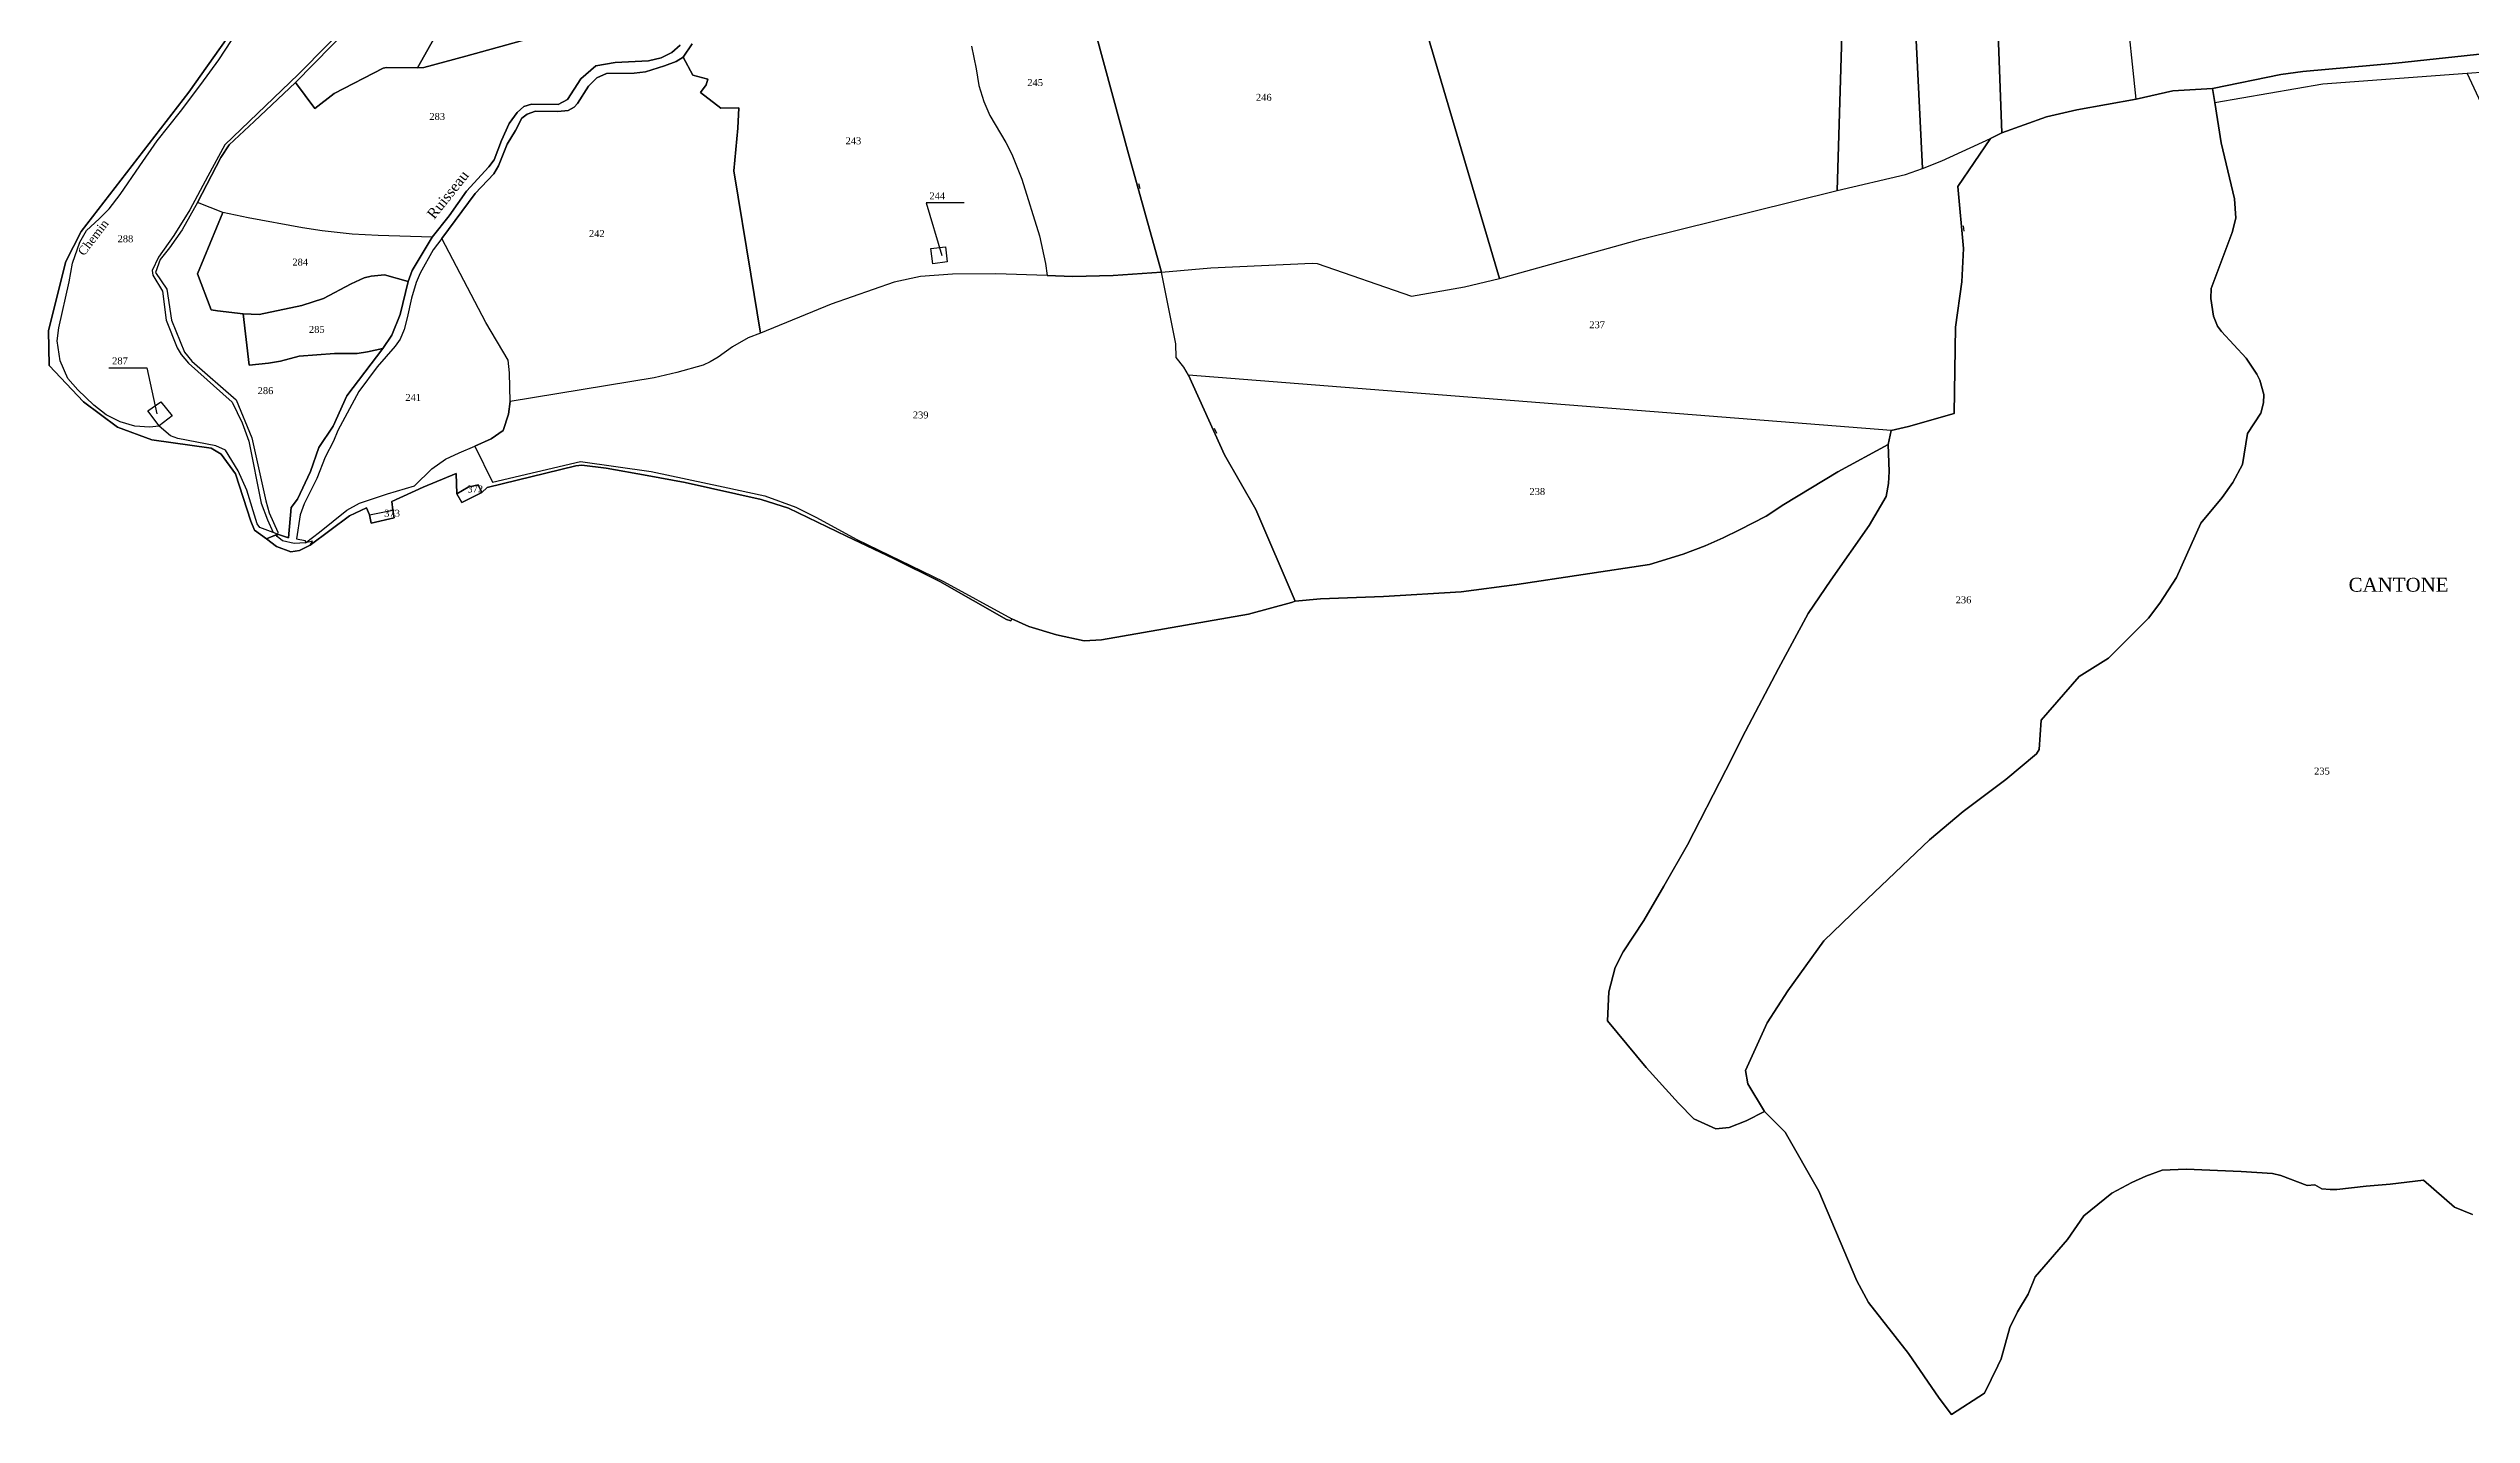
# Model space of a CAD drawing. Extents: x 1205702 to 1209329, y 6150197 to 6152796.
# Drawn here: x 1207570 to 1208270, y 6151186 to 6151581 of the extents above; entities that cross this region are included whole.
import ezdxf

# ---------------------------------------------------------------- set-up
doc = ezdxf.new("R2010")
doc.units = 0
doc.linetypes.add('CONTINU', pattern=[0])
doc.layers.get('0').update_dxf_attribs({"linetype": 'CONTINU'})
for name, color, linetype in [('1LIEUDIT', 7, 'CONTINU'), ('1PARCELLE', 7, 'CONTINU'), ('1SUBDSECT', 7, 'CONTINU'), ('1TRONFLUV', 7, 'CONTINU'), ('1TROUPARCELLE', 7, 'CONTINU'), ('1ZONCOMM', 7, 'CONTINU'), ('3BATIDUR', 7, 'CONTINU'), ('3CHEMIN', 7, 'CONTINU'), ('3FLECHEPAR', 7, 'CONTINU'), ('3LIEUDITTEX', 7, 'CONTINU'), ('3MURNONMI', 7, 'CONTINU'), ('3PARCELLETEX', 7, 'CONTINU'), ('3PONT', 7, 'CONTINU'), ('3TRONFLUVTEX', 7, 'CONTINU'), ('3ZONCOMMTEX', 7, 'CONTINU')]:
    doc.layers.add(name, color=color, linetype=linetype)
doc.styles.get("Standard").update_dxf_attribs({"font": 'Times New Roman'})

# ---------------------------------------------------------------- blocks, each defined once
blk = doc.blocks.new('MURNOMI')
blk.add_line((-0.75, 0.5), (0.75, 0.5))

msp = doc.modelspace()

# ---------------------------------------------------------------- linework, layer by layer
at = {"layer": '1LIEUDIT'}
for points in [[(1207752.74, 6151581.8), (1207750.35, 6151579.64), (1207747.24, 6151578.08), (1207743.56, 6151577.24), (1207733.99, 6151576.77), (1207728.36, 6151575.78), (1207724.01, 6151572.02), (1207720.23, 6151566.13), (1207717.48, 6151564.65), (1207709.78, 6151564.72), (1207707.6, 6151564.07), (1207705.63, 6151562.38), (1207703.37, 6151559.2), (1207701.13, 6151554.26), (1207699.05, 6151548.7), (1207697.48, 6151546.68), (1207690.97, 6151539.61), (1207685.98, 6151532.51), (1207681.09, 6151526.35), (1207675.33, 6151516.73), (1207674.14, 6151513.52), (1207671.84, 6151504.05), (1207669.42, 6151498.07), (1207666.88, 6151494.25), (1207656.43, 6151480.54), (1207652.47, 6151471.79), (1207648.35, 6151465.59), (1207646.01, 6151458.72), (1207642.21, 6151450.69), (1207640.41, 6151448.28), (1207639.65, 6151439.59), (1207636.47, 6151440.63), (1207636.47, 6151440.63), (1207633.28, 6151439.22), (1207629.82, 6151441.76), (1207628.69, 6151444.39), (1207624.29, 6151457.98), (1207620.13, 6151463.72), (1207617.29, 6151465.43), (1207600.15, 6151467.83), (1207590.2, 6151471.54), (1207580.37, 6151478.84), (1207570.51, 6151489.3), (1207570.29, 6151499.38), (1207575.34, 6151519.28), (1207579.76, 6151527.94), (1207610.82, 6151568.17), (1207625.37, 6151588.68)], [(1208274.21, 6151579.38), (1208248.15, 6151576.61), (1208221.34, 6151574.15), (1208214.97, 6151573.27), (1208195.24, 6151569.23), (1208183.81, 6151568.64), (1208173.2, 6151566.21), (1208156.05, 6151563.14), (1208147.26, 6151561.12), (1208134.36, 6151556.44), (1208131.18, 6151554.88), (1208121.66, 6151540.97), (1208123.38, 6151523.07), (1208122.82, 6151513.49), (1208121.07, 6151500.39), (1208120.6, 6151475.42), (1208107.46, 6151471.65), (1208102.46, 6151470.56), (1208101.6, 6151466.48), (1208087.04, 6151458.61), (1208071.45, 6151449.13), (1208066.33, 6151445.79), (1208058.66, 6151441.9), (1208053.89, 6151439.51), (1208048.74, 6151437.2), (1208042.33, 6151434.82), (1208032.61, 6151431.85), (1207994.34, 6151426.11), (1207978.28, 6151423.97), (1207955.84, 6151422.63), (1207937.68, 6151421.93), (1207930.29, 6151421.27), (1207929.27, 6151420.86), (1207916.88, 6151417.51), (1207874.41, 6151410.07), (1207869.35, 6151409.8), (1207861.42, 6151411.55), (1207853.41, 6151413.9), (1207848.46, 6151416.2), (1207848.18, 6151415.61), (1207846.92, 6151416), (1207827.67, 6151426.93), (1207814.32, 6151433.55), (1207800.75, 6151440.02), (1207783.96, 6151448.1), (1207776.14, 6151450.62), (1207754.16, 6151455.51), (1207743.16, 6151457.57), (1207731.37, 6151459.66), (1207724.35, 6151460.55), (1207722.62, 6151460.35), (1207696.95, 6151454.1), (1207695.48, 6151452.66), (1207689.7, 6151449.71), (1207688.25, 6151452.22), (1207688.02, 6151458.14), (1207678.49, 6151454.17), (1207669.48, 6151450), (1207669.74, 6151447.57), (1207670.11, 6151445.35), (1207663.45, 6151443.82), (1207662.99, 6151446.18), (1207662.16, 6151448.17), (1207657.24, 6151445.89), (1207645.82, 6151437.41), (1207642.8, 6151435.92), (1207640.28, 6151435.49), (1207636.19, 6151437.09), (1207633.28, 6151439.22), (1207636.47, 6151440.63), (1207636.47, 6151440.63), (1207639.65, 6151439.59), (1207640.41, 6151448.28), (1207642.21, 6151450.69), (1207646.01, 6151458.72), (1207648.35, 6151465.59), (1207652.47, 6151471.79), (1207656.43, 6151480.54), (1207666.88, 6151494.25), (1207669.42, 6151498.07), (1207671.84, 6151504.05), (1207674.14, 6151513.52), (1207675.33, 6151516.73), (1207681.09, 6151526.35), (1207685.98, 6151532.51), (1207690.97, 6151539.61), (1207697.48, 6151546.68), (1207699.05, 6151548.7), (1207701.13, 6151554.26), (1207703.37, 6151559.2), (1207705.63, 6151562.38), (1207707.6, 6151564.07), (1207709.78, 6151564.72), (1207717.48, 6151564.65), (1207720.23, 6151566.13), (1207724.01, 6151572.02), (1207728.36, 6151575.78), (1207733.99, 6151576.77), (1207743.56, 6151577.24), (1207747.24, 6151578.08), (1207750.35, 6151579.64), (1207752.74, 6151581.8)], [(1208270.33, 6151244.17), (1208265.11, 6151246.34), (1208256.14, 6151254.13), (1208246.56, 6151252.92), (1208239.63, 6151252.39), (1208231.19, 6151251.45), (1208229.22, 6151251.42), (1208226.81, 6151251.57), (1208224.81, 6151252.72), (1208222.6, 6151252.54), (1208214.93, 6151255.49), (1208212.6, 6151255.99), (1208203.57, 6151256.65), (1208187.66, 6151257.3), (1208180.7, 6151256.95), (1208176, 6151255.24), (1208171.93, 6151253.44), (1208166.19, 6151250.3), (1208158.11, 6151243.81), (1208153.37, 6151236.96), (1208144.01, 6151226.2), (1208142.04, 6151221.17), (1208138.96, 6151216.06), (1208136.67, 6151211.6), (1208134.19, 6151202.52), (1208133.26, 6151200.51), (1208129.44, 6151192.65), (1208119.9, 6151186.44), (1208116.33, 6151191.21), (1208107.43, 6151204.03), (1208095.89, 6151218.79), (1208092.57, 6151225.01), (1208081.57, 6151250.92), (1208071.84, 6151267.92), (1208065.91, 6151273.92), (1208060.57, 6151271.26), (1208055.68, 6151269.34), (1208051.8, 6151268.95), (1208045.48, 6151271.77), (1208040.99, 6151276.32), (1208031.65, 6151286.58), (1208020.56, 6151300.09), (1208020.94, 6151308.49), (1208022.73, 6151315.53), (1208025.02, 6151320), (1208031.02, 6151329.06), (1208036.8, 6151339.01), (1208043.59, 6151350.96), (1208054.73, 6151372.46), (1208060.41, 6151383.73), (1208069.89, 6151401.79), (1208078.45, 6151417.72), (1208085.02, 6151427.36), (1208096.12, 6151443.12), (1208100.96, 6151451.5), (1208101.71, 6151455.26), (1208101.91, 6151458.71), (1208101.6, 6151466.48), (1208102.46, 6151470.56), (1208107.46, 6151471.65), (1208120.6, 6151475.42), (1208121.07, 6151500.39), (1208122.82, 6151513.49), (1208123.38, 6151523.07), (1208121.66, 6151540.97), (1208131.18, 6151554.88), (1208134.36, 6151556.44), (1208147.26, 6151561.12), (1208156.05, 6151563.14), (1208173.2, 6151566.21), (1208183.81, 6151568.64), (1208195.24, 6151569.23), (1208214.97, 6151573.27), (1208221.34, 6151574.15), (1208248.15, 6151576.61), (1208274.21, 6151579.38)]]:
    msp.add_lwpolyline(points, dxfattribs=at)
at = {"layer": '1PARCELLE'}
for points in [[(1208224.42, 6151762.2), (1208253.78, 6151689.28), (1208297.3, 6151582.27), (1208296.59, 6151582.08), (1208274.21, 6151579.38), (1208248.15, 6151576.61), (1208221.34, 6151574.15), (1208214.97, 6151573.27), (1208195.24, 6151569.23), (1208183.81, 6151568.64), (1208173.2, 6151566.21), (1208170.26, 6151594.63), (1208167.54, 6151616.92), (1208166.18, 6151632.35), (1208163.16, 6151653.46), (1208161.68, 6151667.45), (1208161.25, 6151707.02), (1208160.18, 6151724.87), (1208189.43, 6151740.47), (1208209.42, 6151752.7), (1208224.42, 6151762.2)], [(1208111.48, 6151546.14), (1208117.1, 6151548.42), (1208131.18, 6151554.88), (1208134.36, 6151556.44), (1208128.21, 6151722.75), (1208117.37, 6151715.16), (1208110.2, 6151710.18), (1208103.56, 6151706.26), (1208111.48, 6151546.14)], [(1208128.21, 6151722.75), (1208134.36, 6151556.44), (1208147.26, 6151561.12), (1208156.05, 6151563.14), (1208173.2, 6151566.21), (1208170.26, 6151594.63), (1208167.54, 6151616.92), (1208166.18, 6151632.35), (1208163.16, 6151653.46), (1208161.68, 6151667.45), (1208161.25, 6151707.02), (1208160.18, 6151724.87), (1208148.04, 6151723.79), (1208128.21, 6151722.75)], [(1208086.81, 6151539.78), (1208106.57, 6151544.47), (1208111.48, 6151546.14), (1208103.56, 6151706.26), (1208098.52, 6151703.26), (1208091.69, 6151699.72), (1208086.81, 6151539.78)], [(1207989.31, 6151514.37), (1208030.17, 6151525.73), (1208074.03, 6151536.68), (1208086.81, 6151539.78), (1208091.69, 6151699.72), (1208085.29, 6151696.6), (1208066.27, 6151688.42), (1208050.45, 6151681.81), (1208026.47, 6151674.6), (1208008.53, 6151669.44), (1208002.55, 6151667.57), (1207994.65, 6151664.47), (1207986.55, 6151661.46), (1207975.45, 6151657.82), (1207962.42, 6151653.39), (1207949.9, 6151647.96), (1207989.31, 6151514.37)], [(1207694.18, 6151607.42), (1207706.88, 6151611.05), (1207710.17, 6151616.43), (1207715.13, 6151630.39), (1207742.69, 6151621.84), (1207741.98, 6151621), (1207735.91, 6151616.58), (1207738.31, 6151602.24), (1207732.29, 6151597.09), (1207719.04, 6151586.37), (1207690.82, 6151578.56), (1207678.72, 6151575.29), (1207676.87, 6151575.22), (1207691.41, 6151601.17), (1207694.18, 6151607.42)], [(1207668.53, 6151606.9), (1207673.06, 6151605.81), (1207679.84, 6151605.59), (1207684.85, 6151606.07), (1207694.18, 6151607.42), (1207691.41, 6151601.17), (1207676.87, 6151575.22), (1207667.94, 6151575.31), (1207666.95, 6151575.13), (1207652.77, 6151567.78), (1207647.24, 6151563.52), (1207641.66, 6151570.98), (1207652.08, 6151581.68), (1207660.43, 6151590.27), (1207662.92, 6151593.11), (1207666.66, 6151600.74), (1207668.53, 6151606.9)], [(1207703.67, 6151478.9), (1207703.39, 6151487.22), (1207703.03, 6151490.88), (1207696.64, 6151501.72), (1207683.85, 6151525.92), (1207693.52, 6151538.99), (1207698.95, 6151544.62), (1207700.25, 6151546.92), (1207702.75, 6151553.18), (1207705.12, 6151557.12), (1207707.01, 6151560.73), (1207708.55, 6151561.87), (1207710.92, 6151562.73), (1207717.36, 6151562.62), (1207720.34, 6151562.88), (1207722.14, 6151563.84), (1207723.11, 6151564.93), (1207726.23, 6151569.91), (1207728.7, 6151572.36), (1207731.46, 6151573.59), (1207739.46, 6151573.65), (1207742.69, 6151574.04), (1207748.16, 6151575.78), (1207751.61, 6151577.05), (1207753.57, 6151578.3), (1207756.39, 6151573.1), (1207760.68, 6151571.99), (1207760.23, 6151570.29), (1207758.59, 6151568.15), (1207764.5, 6151563.6), (1207769.7, 6151563.73), (1207769.42, 6151557.83), (1207768.23, 6151545.5), (1207773.09, 6151515.68), (1207775.89, 6151498.67), (1207772.32, 6151497.26), (1207767.86, 6151494.66), (1207763.68, 6151491.7), (1207761.36, 6151490.31), (1207759.32, 6151489.41), (1207751.72, 6151487.23), (1207745.17, 6151485.77), (1207703.67, 6151478.9)], [(1208311.56, 6151564.59), (1208318.88, 6151552), (1208307.19, 6151545.7), (1208298.75, 6151542.59), (1208293.72, 6151536.4), (1208291.41, 6151533.15), (1208289.78, 6151529.07), (1208288.3, 6151522.76), (1208280.73, 6151524.28), (1208284.42, 6151540.3), (1208268.82, 6151573.72), (1208284.71, 6151574.85), (1208292.86, 6151573.2), (1208298.59, 6151570.67), (1208311.56, 6151564.59)], [(1208101.6, 6151466.48), (1208101.91, 6151458.71), (1208101.71, 6151455.26), (1208100.96, 6151451.5), (1208096.12, 6151443.12), (1208085.02, 6151427.36), (1208078.45, 6151417.72), (1208069.89, 6151401.79), (1208060.41, 6151383.73), (1208054.73, 6151372.46), (1208043.59, 6151350.96), (1208036.8, 6151339.01), (1208031.02, 6151329.06), (1208025.02, 6151320), (1208022.73, 6151315.53), (1208020.94, 6151308.49), (1208020.56, 6151300.09), (1208031.65, 6151286.58), (1208040.99, 6151276.32), (1208045.48, 6151271.77), (1208051.8, 6151268.95), (1208055.68, 6151269.34), (1208060.57, 6151271.26), (1208065.91, 6151273.92), (1208061.07, 6151281.88), (1208060.38, 6151285.8), (1208066.68, 6151299.48), (1208072.64, 6151308.75), (1208082.97, 6151323.15), (1208093.6, 6151333.43), (1208113.5, 6151352.31), (1208123.27, 6151360.57), (1208135.56, 6151369.82), (1208144.38, 6151377.2), (1208145.22, 6151378.46), (1208145.8, 6151386.93), (1208156.72, 6151399.54), (1208165.21, 6151404.82), (1208176.74, 6151416.37), (1208180.07, 6151420.73), (1208184.82, 6151428.14), (1208191.88, 6151443.77), (1208198.03, 6151451.22), (1208201.07, 6151455.48), (1208203.87, 6151460.7), (1208205.34, 6151469.63), (1208209.22, 6151475.56), (1208209.93, 6151478.49), (1208210.02, 6151480.88), (1208208.91, 6151485.02), (1208208.03, 6151486.82), (1208204.99, 6151491.44), (1208197.88, 6151499.09), (1208196.73, 6151500.66), (1208195.58, 6151503.58), (1208194.72, 6151508.62), (1208194.9, 6151511.5), (1208200.95, 6151527.72), (1208202, 6151531.79), (1208201.55, 6151537.45), (1208197.76, 6151553.58), (1208195.88, 6151565.27), (1208195.24, 6151569.23), (1208183.81, 6151568.64), (1208173.2, 6151566.21), (1208156.05, 6151563.14), (1208147.26, 6151561.12), (1208134.36, 6151556.44), (1208131.18, 6151554.88), (1208121.66, 6151540.97), (1208123.38, 6151523.07), (1208122.82, 6151513.49), (1208121.07, 6151500.39), (1208120.6, 6151475.42), (1208107.46, 6151471.65), (1208102.46, 6151470.56), (1208101.6, 6151466.48)], [(1207891.68, 6151516.22), (1207905.96, 6151517.47), (1207935.19, 6151518.87), (1207936.66, 6151518.79), (1207963.97, 6151509.31), (1207979.23, 6151512.05), (1207989.31, 6151514.37), (1208030.17, 6151525.73), (1208074.03, 6151536.68), (1208086.81, 6151539.78), (1208106.57, 6151544.47), (1208111.48, 6151546.14), (1208117.1, 6151548.42), (1208131.18, 6151554.88), (1208121.66, 6151540.97), (1208123.38, 6151523.07), (1208122.82, 6151513.49), (1208121.07, 6151500.39), (1208120.6, 6151475.42), (1208107.46, 6151471.65), (1208102.46, 6151470.56), (1207899.52, 6151486.49), (1207898.22, 6151488.78), (1207895.93, 6151491.57), (1207895.89, 6151495.51), (1207891.68, 6151516.22)], [(1207620.68, 6151533.46), (1207613.3, 6151536.32), (1207608.9, 6151528.43), (1207605.24, 6151523.26), (1207602.57, 6151519.89), (1207601.23, 6151516.18), (1207604.45, 6151511.36), (1207605.84, 6151502.38), (1207609.62, 6151493.12), (1207611.65, 6151490.56), (1207624.48, 6151479.42), (1207628.99, 6151468.46), (1207633.04, 6151450.23), (1207634.04, 6151446.79), (1207636.54, 6151441.19), (1207636.47, 6151440.63), (1207639.65, 6151439.59), (1207640.41, 6151448.28), (1207642.21, 6151450.69), (1207646.01, 6151458.72), (1207648.35, 6151465.59), (1207652.47, 6151471.79), (1207656.43, 6151480.54), (1207666.88, 6151494.25), (1207662.4, 6151493.22), (1207659.42, 6151492.72), (1207652.85, 6151492.73), (1207642.69, 6151492.03), (1207637.26, 6151490.57), (1207633.8, 6151489.94), (1207628.21, 6151489.42), (1207626.54, 6151504.2), (1207619.12, 6151505.04), (1207617.27, 6151505.36), (1207613.3, 6151515.78), (1207620.68, 6151533.46)], [(1207681.09, 6151526.35), (1207665.55, 6151526.84), (1207658.02, 6151527.25), (1207649.31, 6151528.2), (1207643.67, 6151529), (1207627.93, 6151531.92), (1207620.68, 6151533.46), (1207613.3, 6151515.78), (1207617.27, 6151505.36), (1207619.12, 6151505.04), (1207626.54, 6151504.2), (1207631.16, 6151504.03), (1207643.42, 6151506.65), (1207649.73, 6151508.67), (1207657.74, 6151512.87), (1207661.51, 6151514.62), (1207663.48, 6151515.1), (1207667.31, 6151515.46), (1207674.14, 6151513.52), (1207675.33, 6151516.73), (1207681.09, 6151526.35)], [(1207693.44, 6151466.02), (1207698.17, 6151468.09), (1207701.6, 6151470.51), (1207703.1, 6151475.29), (1207703.67, 6151478.9), (1207703.39, 6151487.22), (1207703.03, 6151490.88), (1207696.64, 6151501.72), (1207683.85, 6151525.92), (1207681.39, 6151522.69), (1207677.61, 6151515.96), (1207676.45, 6151513.27), (1207675.14, 6151508.75), (1207673.92, 6151503.08), (1207673.06, 6151499.7), (1207671.83, 6151496.89), (1207670.38, 6151494.89), (1207665.19, 6151488.93), (1207659.95, 6151481.79), (1207653.9, 6151470.54), (1207652.56, 6151467.5), (1207650.2, 6151462.85), (1207647.75, 6151456.66), (1207644.15, 6151449.32), (1207642.94, 6151446.2), (1207641.89, 6151439.25), (1207644.44, 6151438.81), (1207644.52, 6151438.08), (1207648.55, 6151441.15), (1207656.46, 6151447.56), (1207660.13, 6151449.56), (1207668.22, 6151452.27), (1207676.04, 6151454.53), (1207680.97, 6151459.48), (1207684.99, 6151462.25), (1207688.93, 6151464.12), (1207693.44, 6151466.02)], [(1207829.82, 6151519.2), (1207825.72, 6151518.69), (1207825.15, 6151523.12), (1207829.33, 6151523.59), (1207829.82, 6151519.2)], [(1207626.54, 6151504.2), (1207628.21, 6151489.42), (1207633.8, 6151489.94), (1207637.26, 6151490.57), (1207642.69, 6151492.03), (1207652.85, 6151492.73), (1207659.42, 6151492.72), (1207662.4, 6151493.22), (1207666.88, 6151494.25), (1207669.42, 6151498.07), (1207671.84, 6151504.05), (1207674.14, 6151513.52), (1207667.31, 6151515.46), (1207663.48, 6151515.1), (1207661.51, 6151514.62), (1207657.74, 6151512.87), (1207649.73, 6151508.67), (1207643.42, 6151506.65), (1207631.16, 6151504.03), (1207626.54, 6151504.2)], [(1207848.46, 6151416.2), (1207853.41, 6151413.9), (1207861.42, 6151411.55), (1207869.35, 6151409.8), (1207874.41, 6151410.07), (1207916.88, 6151417.51), (1207929.27, 6151420.86), (1207930.29, 6151421.27), (1207918.95, 6151447.77), (1207909.88, 6151463.51), (1207899.52, 6151486.49), (1207898.22, 6151488.78), (1207895.93, 6151491.57), (1207895.89, 6151495.51), (1207891.68, 6151516.22), (1207877.74, 6151515.29), (1207866.07, 6151514.98), (1207858.7, 6151515.3), (1207843.84, 6151515.76), (1207831.4, 6151515.67), (1207822.1, 6151514.96), (1207814.49, 6151513.39), (1207796.37, 6151506.98), (1207775.89, 6151498.67), (1207772.32, 6151497.26), (1207767.86, 6151494.66), (1207763.68, 6151491.7), (1207761.36, 6151490.31), (1207759.32, 6151489.41), (1207751.72, 6151487.23), (1207745.17, 6151485.77), (1207703.67, 6151478.9), (1207703.1, 6151475.29), (1207701.6, 6151470.51), (1207698.17, 6151468.09), (1207693.44, 6151466.02), (1207698.51, 6151455.6), (1207723.91, 6151461.54), (1207744.31, 6151458.71), (1207765.12, 6151454.28), (1207777.16, 6151451.68), (1207786.08, 6151448.43), (1207791.89, 6151445.47), (1207803.72, 6151439.05), (1207828.8, 6151426.95), (1207848.46, 6151416.2)], [(1207930.29, 6151421.27), (1207937.68, 6151421.93), (1207955.84, 6151422.63), (1207978.28, 6151423.97), (1207994.34, 6151426.11), (1208032.61, 6151431.85), (1208042.33, 6151434.82), (1208048.74, 6151437.2), (1208053.89, 6151439.51), (1208058.66, 6151441.9), (1208066.33, 6151445.79), (1208071.45, 6151449.13), (1208087.04, 6151458.61), (1208101.6, 6151466.48), (1208102.46, 6151470.56), (1207899.52, 6151486.49), (1207909.88, 6151463.51), (1207918.95, 6151447.77), (1207930.29, 6151421.27)], [(1207606, 6151474.73), (1207602.26, 6151471.86), (1207599, 6151476.24), (1207602.77, 6151478.83), (1207606, 6151474.73)], [(1207688.25, 6151452.22), (1207689.7, 6151449.71), (1207695.48, 6151452.66), (1207694.38, 6151454.89), (1207691.47, 6151454.19), (1207688.25, 6151452.22)], [(1207670.11, 6151445.35), (1207663.45, 6151443.82), (1207662.99, 6151446.18), (1207669.74, 6151447.57), (1207670.11, 6151445.35)]]:
    msp.add_lwpolyline(points, close=True, dxfattribs=at)
for points in [[(1207870.44, 6151593.59), (1207882.22, 6151550.39), (1207891.68, 6151516.22), (1207891.68, 6151516.22), (1207905.96, 6151517.47), (1207935.19, 6151518.87), (1207936.66, 6151518.79), (1207963.97, 6151509.31), (1207979.23, 6151512.05), (1207989.31, 6151514.37), (1207949.9, 6151647.96)], [(1207836.83, 6151581.5), (1207838.16, 6151574.97), (1207839, 6151570.18), (1207840.46, 6151565.47), (1207842.18, 6151561.45), (1207846.78, 6151553.72), (1207848.53, 6151550.31), (1207851.35, 6151543.13), (1207856.48, 6151526.76), (1207858.21, 6151518.7), (1207858.7, 6151515.3), (1207866.07, 6151514.98), (1207877.74, 6151515.29), (1207891.68, 6151516.22), (1207891.68, 6151516.22), (1207882.22, 6151550.39), (1207870.44, 6151593.59)], [(1207652.08, 6151581.68), (1207641.66, 6151570.98), (1207629.69, 6151559.79), (1207622.5, 6151552.99), (1207620.08, 6151549.31), (1207613.3, 6151536.32), (1207608.9, 6151528.43), (1207605.24, 6151523.26), (1207602.57, 6151519.89), (1207601.23, 6151516.18), (1207604.45, 6151511.36), (1207605.84, 6151502.38), (1207609.62, 6151493.12), (1207611.65, 6151490.56), (1207624.48, 6151479.42), (1207628.99, 6151468.46), (1207633.04, 6151450.23), (1207634.04, 6151446.79), (1207636.54, 6151441.19), (1207636.47, 6151440.63), (1207635.23, 6151441.1), (1207635.23, 6151441.1), (1207631.32, 6151442.49), (1207630.56, 6151443.58), (1207627.59, 6151453.28), (1207625.09, 6151458.92), (1207621.45, 6151464.85), (1207618.63, 6151466.12), (1207607.62, 6151468.21), (1207605.54, 6151469.02), (1207602.25, 6151471.76), (1207599.43, 6151471.47), (1207595.21, 6151471.74), (1207591.03, 6151473.08), (1207586.93, 6151475.03), (1207583.39, 6151477.82), (1207578.75, 6151482.27), (1207575.88, 6151485.54), (1207573.65, 6151490.68), (1207572.83, 6151496.4), (1207573.32, 6151500.18), (1207576.25, 6151513.47), (1207577.2, 6151518.8), (1207579.34, 6151524.88), (1207581.29, 6151528.29), (1207584.97, 6151531.6), (1207587.78, 6151534.57), (1207591, 6151538.68), (1207596.69, 6151546.98), (1207601.71, 6151554.13), (1207608.38, 6151562.64), (1207614.32, 6151570.42), (1207619.51, 6151577.52), (1207623.13, 6151583.16)], [(1207752.74, 6151581.8), (1207750.35, 6151579.64), (1207747.24, 6151578.08), (1207743.56, 6151577.24), (1207733.99, 6151576.77), (1207728.36, 6151575.78), (1207724.01, 6151572.02), (1207720.23, 6151566.13), (1207717.48, 6151564.65), (1207709.78, 6151564.72), (1207707.6, 6151564.07), (1207705.63, 6151562.38), (1207703.37, 6151559.2), (1207701.13, 6151554.26), (1207699.05, 6151548.7), (1207697.48, 6151546.68), (1207690.97, 6151539.61), (1207685.98, 6151532.51), (1207681.09, 6151526.35), (1207665.55, 6151526.84), (1207658.02, 6151527.25), (1207649.31, 6151528.2), (1207643.67, 6151529), (1207627.93, 6151531.92), (1207620.68, 6151533.46), (1207613.3, 6151536.32), (1207620.08, 6151549.31), (1207622.5, 6151552.99), (1207629.69, 6151559.79), (1207641.66, 6151570.98), (1207647.24, 6151563.52), (1207652.77, 6151567.78), (1207666.95, 6151575.13), (1207667.94, 6151575.31), (1207676.87, 6151575.22), (1207676.87, 6151575.22), (1207678.72, 6151575.29), (1207690.82, 6151578.56), (1207719.04, 6151586.37)], [(1207836.83, 6151581.5), (1207838.16, 6151574.97), (1207839, 6151570.18), (1207840.46, 6151565.47), (1207842.18, 6151561.45), (1207846.78, 6151553.72), (1207848.53, 6151550.31), (1207851.35, 6151543.13), (1207856.48, 6151526.76), (1207858.21, 6151518.7), (1207858.7, 6151515.3), (1207843.84, 6151515.76), (1207831.4, 6151515.67), (1207822.1, 6151514.96), (1207814.49, 6151513.39), (1207796.37, 6151506.98), (1207775.89, 6151498.67), (1207773.09, 6151515.68), (1207773.09, 6151515.68), (1207768.23, 6151545.5), (1207769.42, 6151557.83), (1207769.7, 6151563.73), (1207764.5, 6151563.6), (1207758.59, 6151568.15), (1207760.23, 6151570.29), (1207760.68, 6151571.99), (1207756.39, 6151573.1), (1207753.57, 6151578.3), (1207756.2, 6151582.13)], [(1208274.21, 6151579.38), (1208248.15, 6151576.61), (1208221.34, 6151574.15), (1208214.97, 6151573.27), (1208195.24, 6151569.23), (1208195.88, 6151565.27), (1208197.76, 6151553.58), (1208201.55, 6151537.45), (1208202, 6151531.79), (1208200.95, 6151527.72), (1208194.9, 6151511.5), (1208194.72, 6151508.62), (1208195.58, 6151503.58), (1208196.73, 6151500.66), (1208197.88, 6151499.09), (1208204.99, 6151491.44), (1208208.03, 6151486.82), (1208208.91, 6151485.02), (1208210.02, 6151480.88), (1208209.93, 6151478.49), (1208209.22, 6151475.56), (1208205.34, 6151469.63), (1208203.87, 6151460.7), (1208201.07, 6151455.48), (1208198.03, 6151451.22), (1208191.88, 6151443.77), (1208184.82, 6151428.14), (1208180.07, 6151420.73), (1208176.74, 6151416.37), (1208165.21, 6151404.82), (1208156.72, 6151399.54), (1208145.8, 6151386.93), (1208145.22, 6151378.46), (1208144.38, 6151377.2), (1208135.56, 6151369.82), (1208123.27, 6151360.57), (1208113.5, 6151352.31), (1208093.6, 6151333.43), (1208082.97, 6151323.15), (1208072.64, 6151308.75), (1208066.68, 6151299.48), (1208060.38, 6151285.8), (1208061.07, 6151281.88), (1208065.91, 6151273.92), (1208065.91, 6151273.92), (1208071.84, 6151267.92), (1208081.57, 6151250.92), (1208092.57, 6151225.01), (1208095.89, 6151218.79), (1208107.43, 6151204.03), (1208116.33, 6151191.21), (1208119.9, 6151186.44), (1208129.44, 6151192.65), (1208133.26, 6151200.51), (1208134.19, 6151202.52), (1208136.67, 6151211.6), (1208138.96, 6151216.06), (1208142.04, 6151221.17), (1208144.01, 6151226.2), (1208153.37, 6151236.96), (1208158.11, 6151243.81), (1208166.19, 6151250.3), (1208171.93, 6151253.44), (1208176, 6151255.24), (1208180.7, 6151256.95), (1208187.66, 6151257.3), (1208203.57, 6151256.65), (1208212.6, 6151255.99), (1208214.93, 6151255.49), (1208222.6, 6151252.54), (1208224.81, 6151252.72), (1208226.81, 6151251.57), (1208229.22, 6151251.42), (1208231.19, 6151251.45), (1208239.63, 6151252.39), (1208246.56, 6151252.92), (1208256.14, 6151254.13), (1208265.11, 6151246.34), (1208270.33, 6151244.17)], [(1208284.42, 6151540.3), (1208268.82, 6151573.72), (1208284.71, 6151574.85)]]:
    msp.add_lwpolyline(points, dxfattribs=at)
at = {"layer": '1SUBDSECT'}
msp.add_lwpolyline([(1207625.37, 6151588.68), (1207610.82, 6151568.17), (1207579.76, 6151527.94), (1207575.34, 6151519.28), (1207570.29, 6151499.38), (1207570.51, 6151489.3), (1207580.37, 6151478.84), (1207590.2, 6151471.54), (1207600.15, 6151467.83), (1207617.29, 6151465.43), (1207620.13, 6151463.72), (1207624.29, 6151457.98), (1207628.69, 6151444.39), (1207629.82, 6151441.76), (1207633.28, 6151439.22), (1207636.19, 6151437.09), (1207640.28, 6151435.49), (1207642.8, 6151435.92), (1207645.82, 6151437.41), (1207657.24, 6151445.89), (1207662.16, 6151448.17), (1207662.99, 6151446.18), (1207663.45, 6151443.82), (1207670.11, 6151445.35), (1207669.74, 6151447.57), (1207669.48, 6151450), (1207678.49, 6151454.17), (1207688.02, 6151458.14), (1207688.25, 6151452.22), (1207689.7, 6151449.71), (1207695.48, 6151452.66), (1207696.95, 6151454.1), (1207722.62, 6151460.35), (1207724.35, 6151460.55), (1207731.37, 6151459.66), (1207743.16, 6151457.57), (1207754.16, 6151455.51), (1207776.14, 6151450.62), (1207783.96, 6151448.1), (1207800.75, 6151440.02), (1207814.32, 6151433.55), (1207827.67, 6151426.93), (1207846.92, 6151416), (1207848.18, 6151415.61), (1207848.46, 6151416.2), (1207853.41, 6151413.9), (1207861.42, 6151411.55), (1207869.35, 6151409.8), (1207874.41, 6151410.07), (1207916.88, 6151417.51), (1207929.27, 6151420.86), (1207930.29, 6151421.27), (1207937.68, 6151421.93), (1207955.84, 6151422.63), (1207978.28, 6151423.97), (1207994.34, 6151426.11), (1208032.61, 6151431.85), (1208042.33, 6151434.82), (1208048.74, 6151437.2), (1208053.89, 6151439.51), (1208058.66, 6151441.9), (1208066.33, 6151445.79), (1208071.45, 6151449.13), (1208087.04, 6151458.61), (1208101.6, 6151466.48), (1208101.91, 6151458.71), (1208101.71, 6151455.26), (1208100.96, 6151451.5), (1208096.12, 6151443.12), (1208085.02, 6151427.36), (1208078.45, 6151417.72), (1208069.89, 6151401.79), (1208060.41, 6151383.73), (1208054.73, 6151372.46), (1208043.59, 6151350.96), (1208036.8, 6151339.01), (1208031.02, 6151329.06), (1208025.02, 6151320), (1208022.73, 6151315.53), (1208020.94, 6151308.49), (1208020.56, 6151300.09), (1208031.65, 6151286.58), (1208040.99, 6151276.32), (1208045.48, 6151271.77), (1208051.8, 6151268.95), (1208055.68, 6151269.34), (1208060.57, 6151271.26), (1208065.91, 6151273.92), (1208071.84, 6151267.92), (1208081.57, 6151250.92), (1208092.57, 6151225.01), (1208095.89, 6151218.79), (1208107.43, 6151204.03), (1208116.33, 6151191.21), (1208119.9, 6151186.44), (1208129.44, 6151192.65), (1208133.26, 6151200.51), (1208134.19, 6151202.52), (1208136.67, 6151211.6), (1208138.96, 6151216.06), (1208142.04, 6151221.17), (1208144.01, 6151226.2), (1208153.37, 6151236.96), (1208158.11, 6151243.81), (1208166.19, 6151250.3), (1208171.93, 6151253.44), (1208176, 6151255.24), (1208180.7, 6151256.95), (1208187.66, 6151257.3), (1208203.57, 6151256.65), (1208212.6, 6151255.99), (1208214.93, 6151255.49), (1208222.6, 6151252.54), (1208224.81, 6151252.72), (1208226.81, 6151251.57), (1208229.22, 6151251.42), (1208231.19, 6151251.45), (1208239.63, 6151252.39), (1208246.56, 6151252.92), (1208256.14, 6151254.13), (1208265.11, 6151246.34), (1208270.33, 6151244.17)], dxfattribs=at)
at = {"layer": '1TRONFLUV'}
msp.add_lwpolyline([(1207756.2, 6151582.13), (1207753.57, 6151578.3), (1207751.61, 6151577.05), (1207748.16, 6151575.78), (1207742.69, 6151574.04), (1207739.46, 6151573.65), (1207731.46, 6151573.59), (1207728.7, 6151572.36), (1207726.23, 6151569.91), (1207723.11, 6151564.93), (1207722.14, 6151563.84), (1207720.34, 6151562.88), (1207717.36, 6151562.62), (1207710.92, 6151562.73), (1207708.55, 6151561.87), (1207707.01, 6151560.73), (1207705.12, 6151557.12), (1207702.75, 6151553.18), (1207700.25, 6151546.92), (1207698.95, 6151544.62), (1207693.52, 6151538.99), (1207683.85, 6151525.92), (1207681.39, 6151522.69), (1207677.61, 6151515.96), (1207676.45, 6151513.27), (1207675.14, 6151508.75), (1207673.92, 6151503.08), (1207673.06, 6151499.7), (1207671.83, 6151496.89), (1207670.38, 6151494.89), (1207665.19, 6151488.93), (1207659.95, 6151481.79), (1207653.9, 6151470.54), (1207652.56, 6151467.5), (1207650.2, 6151462.85), (1207647.75, 6151456.66), (1207644.15, 6151449.32), (1207642.94, 6151446.2), (1207641.89, 6151439.25), (1207644.44, 6151438.81), (1207644.52, 6151438.08), (1207641.21, 6151437.94), (1207637.85, 6151438.7), (1207636.36, 6151439.95), (1207636.47, 6151440.63), (1207639.65, 6151439.59), (1207640.41, 6151448.28), (1207642.21, 6151450.69), (1207646.01, 6151458.72), (1207648.35, 6151465.59), (1207652.47, 6151471.79), (1207656.43, 6151480.54), (1207666.88, 6151494.25), (1207669.42, 6151498.07), (1207671.84, 6151504.05), (1207674.14, 6151513.52), (1207675.33, 6151516.73), (1207681.09, 6151526.35), (1207685.98, 6151532.51), (1207690.97, 6151539.61), (1207697.48, 6151546.68), (1207699.05, 6151548.7), (1207701.13, 6151554.26), (1207703.37, 6151559.2), (1207705.63, 6151562.38), (1207707.6, 6151564.07), (1207709.78, 6151564.72), (1207717.48, 6151564.65), (1207720.23, 6151566.13), (1207724.01, 6151572.02), (1207728.36, 6151575.78), (1207733.99, 6151576.77), (1207743.56, 6151577.24), (1207747.24, 6151578.08), (1207750.35, 6151579.64), (1207752.74, 6151581.8)], dxfattribs=at)
at = {"layer": '1TROUPARCELLE'}
for points in [[(1207825.15, 6151523.12), (1207829.33, 6151523.59), (1207829.82, 6151519.2), (1207825.72, 6151518.69), (1207825.15, 6151523.12)], [(1207599, 6151476.24), (1207602.77, 6151478.83), (1207606, 6151474.73), (1207602.26, 6151471.86), (1207599, 6151476.24)]]:
    msp.add_lwpolyline(points, close=True, dxfattribs=at)
at = {"layer": '1ZONCOMM'}
msp.add_lwpolyline([(1207662.16, 6151448.17), (1207657.24, 6151445.89), (1207645.82, 6151437.41), (1207642.8, 6151435.92), (1207640.28, 6151435.49), (1207636.19, 6151437.09), (1207633.28, 6151439.22), (1207629.82, 6151441.76), (1207628.69, 6151444.39), (1207624.29, 6151457.98), (1207620.13, 6151463.72), (1207617.29, 6151465.43), (1207600.15, 6151467.83), (1207590.2, 6151471.54), (1207580.37, 6151478.84), (1207570.51, 6151489.3), (1207570.29, 6151499.38), (1207575.34, 6151519.28), (1207579.76, 6151527.94), (1207610.82, 6151568.17), (1207625.37, 6151588.68)], dxfattribs=at)
msp.add_lwpolyline([(1207662.16, 6151448.17), (1207657.24, 6151445.89), (1207645.82, 6151437.41), (1207642.8, 6151435.92), (1207640.28, 6151435.49), (1207636.19, 6151437.09), (1207633.28, 6151439.22), (1207629.82, 6151441.76), (1207628.69, 6151444.39), (1207624.29, 6151457.98), (1207620.13, 6151463.72), (1207617.29, 6151465.43), (1207600.15, 6151467.83), (1207590.2, 6151471.54), (1207580.37, 6151478.84), (1207570.51, 6151489.3), (1207570.29, 6151499.38), (1207575.34, 6151519.28), (1207579.76, 6151527.94), (1207610.82, 6151568.17), (1207625.37, 6151588.68)], dxfattribs=at)
at = {"layer": '3BATIDUR'}
for points in [[(1207825.72, 6151518.69), (1207825.15, 6151523.12), (1207829.33, 6151523.59), (1207829.82, 6151519.2), (1207825.72, 6151518.69)], [(1207602.26, 6151471.86), (1207599, 6151476.24), (1207602.77, 6151478.83), (1207606, 6151474.73), (1207602.26, 6151471.86)], [(1207695.48, 6151452.66), (1207689.7, 6151449.71), (1207688.25, 6151452.22), (1207691.47, 6151454.19), (1207694.38, 6151454.89), (1207695.48, 6151452.66)], [(1207670.11, 6151445.35), (1207663.45, 6151443.82), (1207662.99, 6151446.18), (1207669.74, 6151447.57), (1207670.11, 6151445.35)]]:
    msp.add_lwpolyline(points, close=True, dxfattribs=at)
at = {"layer": '3CHEMIN'}
for points in [[(1207659.62, 6151590.71), (1207642.37, 6151573.35), (1207621.27, 6151552.99), (1207616.29, 6151543.95), (1207611.09, 6151534.22), (1207606.48, 6151526.86), (1207602.03, 6151520.57), (1207600.2, 6151516.7), (1207600.47, 6151515.42), (1207603.18, 6151510.79), (1207604.31, 6151502.39), (1207607.44, 6151494.36), (1207608.62, 6151492.43), (1207610.72, 6151489.94), (1207623.34, 6151478.67), (1207626.24, 6151472.77), (1207628.11, 6151467.49), (1207631.7, 6151449.58), (1207633.56, 6151444.71), (1207635.23, 6151441.1)], [(1208195.88, 6151565.27), (1208227.1, 6151570.61), (1208268.82, 6151573.72)]]:
    msp.add_lwpolyline(points, dxfattribs=at)
at = {"layer": '3FLECHEPAR'}
for points in [[(1207834.71, 6151536.26), (1207823.79, 6151536.28), (1207828.33, 6151521.05)], [(1207587.76, 6151488.64), (1207598.68, 6151488.62), (1207601.59, 6151475.33)]]:
    msp.add_lwpolyline(points, dxfattribs=at)
at = {"layer": '3PONT'}
msp.add_lwpolyline([(1207644.52, 6151438.08), (1207641.21, 6151437.94), (1207637.85, 6151438.7), (1207636.36, 6151439.95), (1207636.06, 6151440.28), (1207633.28, 6151439.22), (1207636.19, 6151437.09), (1207640.28, 6151435.49), (1207642.8, 6151435.92), (1207645.82, 6151437.41), (1207646.57, 6151438.62), (1207644.52, 6151438.08)], close=True, dxfattribs=at)

# ---------------------------------------------------------------- block references
at = {"layer": '3MURNONMI'}
for p, rotation in [((1207884.82, 6151540.98), 285.6), ((1208122.83, 6151528.79), 275.6), ((1207906.83, 6151470.27), 294.2)]:
    msp.add_blockref('MURNOMI', p, dxfattribs=dict(at, rotation=rotation))

# ---------------------------------------------------------------- texts
at = {"layer": '3LIEUDITTEX'}
msp.add_text('CANTONE', height=4, dxfattribs=at).set_placement((1208234.55, 6151424))
at = {"layer": '3PARCELLETEX'}
for s, p in [('245', (1207852.98, 6151569.98)), ('246', (1207919, 6151565.72)), ('283', (1207680.29, 6151560.2)), ('243', (1207800.49, 6151553.17)), ('244', (1207824.7, 6151537.28)), ('288', (1207590.25, 6151524.88)), ('242', (1207726.39, 6151526.39)), ('284', (1207640.73, 6151518.14)), ('285', (1207645.51, 6151498.72)), ('237', (1208015.28, 6151500.07)), ('287', (1207588.68, 6151489.64)), ('286', (1207630.7, 6151481.04)), ('241', (1207673.36, 6151479.08)), ('239', (1207819.91, 6151474.02)), ('372', (1207691.26, 6151452.64)), ('238', (1207997.99, 6151451.92)), ('373', (1207667.27, 6151445.65)), ('236', (1208121.08, 6151420.65)), ('235', (1208224.59, 6151371.21))]:
    msp.add_text(s, height=2, dxfattribs=at).set_placement(p)
at = {"layer": '3TRONFLUVTEX'}
msp.add_text('Ruisseau', height=3, rotation=51.5, dxfattribs=at).set_placement((1207681.7, 6151531.31))
at = {"layer": '3ZONCOMMTEX'}
msp.add_text('Chemin', height=2.5, rotation=52.4, dxfattribs=at).set_placement((1207580.55, 6151520.77))
msp.add_text('Chemin', height=2.5, rotation=52.4, dxfattribs=at).set_placement((1207580.55, 6151520.77))

doc.saveas('drawing.dxf')
